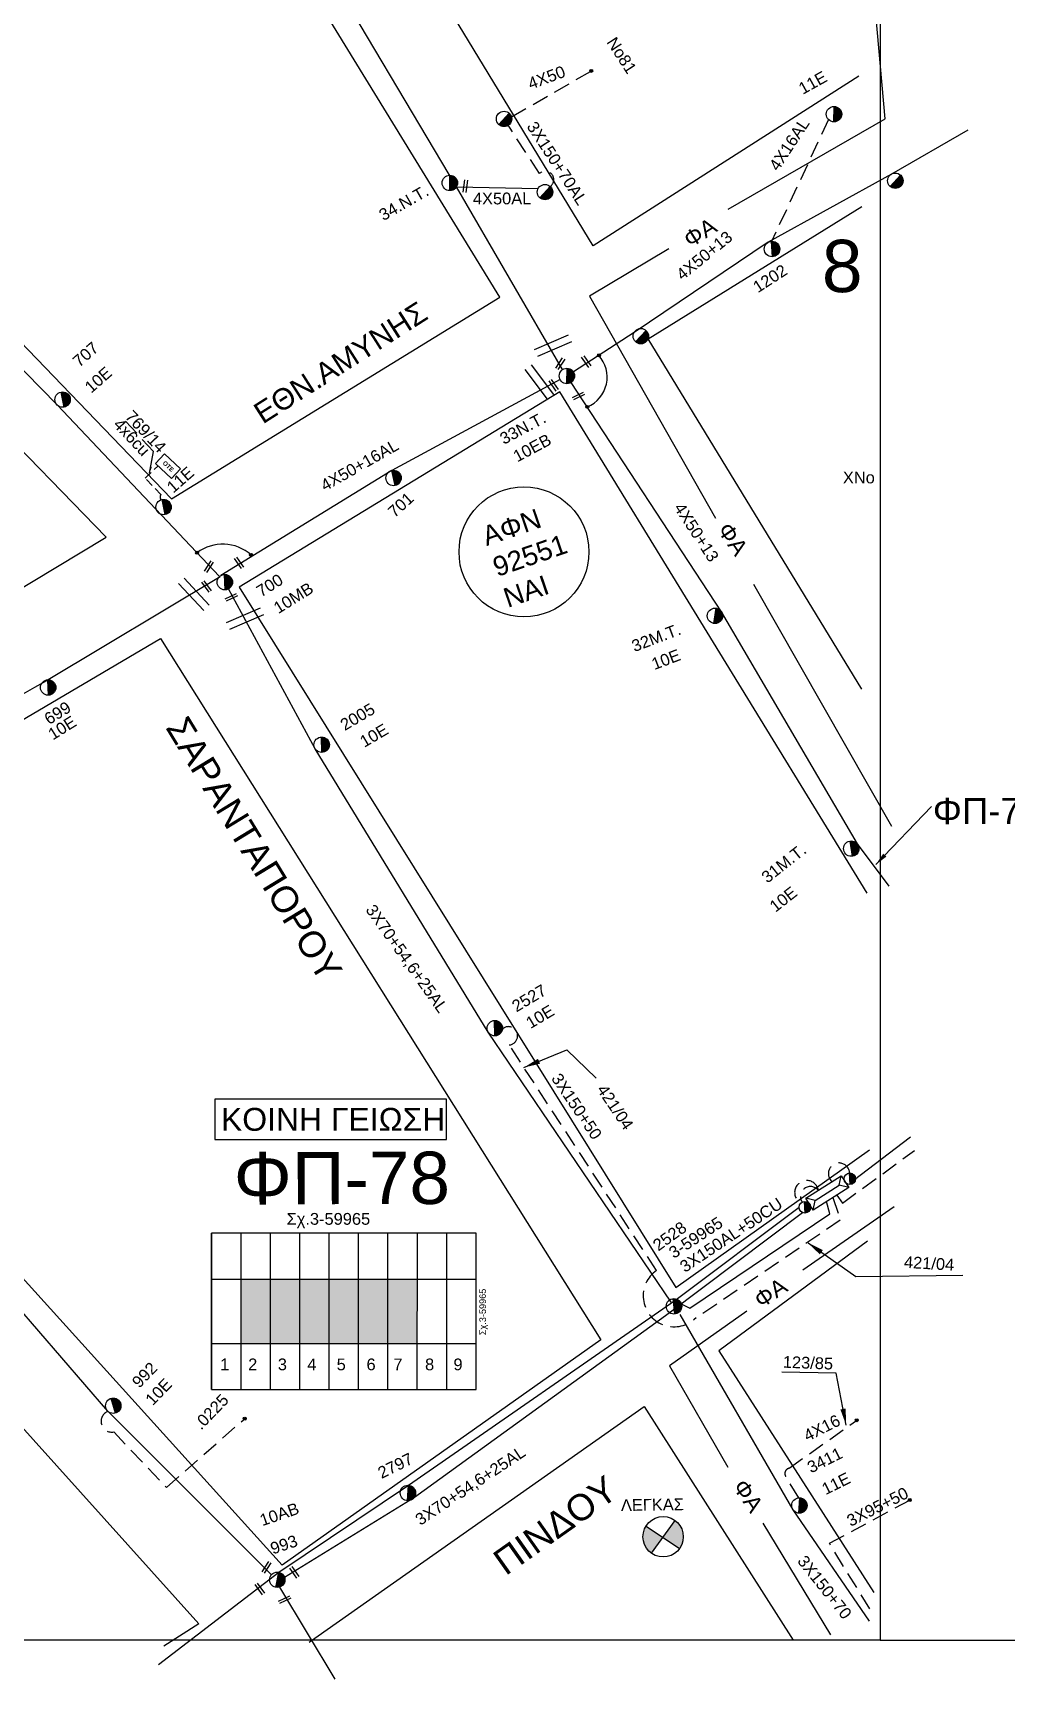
# Model space of a CAD drawing. Header units: millimetres. Extents: x 745 to 5694, y 762 to 3401.
# Drawn here: x 2944.1 to 3093.2, y 772.4 to 1024.3 of the extents above; entities that cross this region are included whole.
import ezdxf
from ezdxf.enums import TextEntityAlignment as Align

# ---------------------------------------------------------------- set-up
doc = ezdxf.new("R2010")
doc.units = ezdxf.units.MM
doc.linetypes.add('DASHED', pattern=[19.05, 12.7, -6.35])
for name, color, linetype in [('Pillar OTE', 7, 'Continuous'), ('Άγνωστα', 7, 'Continuous'), ('Ασφαλειοκιβώτια Χ.Τ 9 αναχωρήσεων', 7, 'Continuous'), ('Γυμνά εναέρια ΧΤ και ΦΟΠ (3Φ)   4x50+16AL', 7, 'Continuous'), ('Εναέρια παροχή ΧΤ 4x16', 7, 'SYN_LINE'), ('Επιγραφές - Σχήματα', 7, 'Continuous'), ('Καλώδια ΧΤ   3x150+50CU', 7, 'DASHED'), ('Καλώδια ΧΤ   3x150+70AL', 7, 'DASHED'), ('Καλώδια ΧΤ   3x150AL+50CU', 7, 'DASHED'), ('Μηχανική τομή', 7, 'Continuous'), ('Στύλος ΦΜ', 7, 'Continuous'), ('Στύλος ΦΜ @ 1', 7, 'Continuous'), ('Συνδέσεις', 7, 'Continuous'), ('Συνεστραμμένα ΧΤ   3x70+54.6+25 AL', 7, 'SYN_LINE'), ('Τομή', 7, 'Continuous'), ('Υποσταθμός εναέριος 2 στύλων', 7, 'Continuous'), ('Υποσταθμός πόλεως', 7, 'Continuous'), ('Υπόβαθρο ΔΕΗ', 7, 'Continuous'), ('Υπόγεια καλώδια Παροχών ΧΤ   .0225', 7, 'DASHED'), ('Υπόγεια καλώδια Παροχών ΧΤ   4x16AL', 7, 'DASHED'), ('Υπόγεια καλώδια Παροχών ΧΤ   4x50AL', 7, 'DASHED'), ('Υπόγεια καλώδια Παροχών ΧΤ   4x6', 7, 'DASHED')]:
    doc.layers.add(name, color=color, linetype=linetype)
doc.styles.add('arial', font='arial.ttf')
doc.styles.get("Standard").update_dxf_attribs({"font": 'arial.ttf'})
doc.linetypes.add('SYN_LINE', pattern='A,0.5,-0.0001,["/\\/\\/\\/",Standard,S=0.1,R=0,X=0,Y=-0.05],-0.25', length=0.7501)
doc.dimstyles.new('ISO-25', dxfattribs={"dimtxt": 2.5, "dimasz": 2.5, "dimexe": 1.25, "dimexo": 0.625, "dimtad": 1, "dimtxsty": 'Standard', "dimcen": 2.5, "dimadec": 0, "dimazin": 0, "dimtfac": 1, "dimtmove": 0, "dimatfit": 3, "dimfxl": 1, "dimarcsym": 0})

# ---------------------------------------------------------------- blocks, each defined once
blk = doc.blocks.new('ΥΠΑΡΧΩΝ ΤΣΙΜΕΝΤΕΝΙΟΣ ΣΤΥΛΟΣ')
at = {"layer": 'Στύλος ΦΜ'}
blk.add_hatch(color=256, dxfattribs=at).paths.add_polyline_path([(-1.29, -2.28, 0.574793), (2.62, 0, 0.268822), (1.3, 2.27)])
blk.add_line((-1.29, -2.28), (1.3, 2.27), dxfattribs=at)
blk.add_circle((0, 0), 2.62, dxfattribs=at)
at = {"layer": 'Στύλος ΦΜ', "flags": 4}
for tag, p in [('ΑΡΙΘΜΟΣ', (-4.68, 8.05)), ('ΤΥΠΟΣ', (-4.91, 3.03))]:
    blk.add_attdef(tag, p, '', height=4, dxfattribs=at)
blk = doc.blocks.new('ΑΣΦΑΛΕΙΟΚΙΒΩΤΙΟ ΥΠΟΣΤΑΘΜΟΥ 9 ΑΝΑΧΩΡΗΣΕΩΝ')
at = {"layer": 'Ασφαλειοκιβώτια Χ.Τ 9 αναχωρήσεων', "ltscale": 40}
for p, q in [((-23.8, 40.36), (24.02, 40.36)), ((-9.72, 40.36), (-9.72, -40.64)), ((9.94, 40.36), (9.94, -40.64)), ((-23.8, 31.36), (24.02, 31.36)), ((-23.8, 22.36), (24.02, 22.36)), ((-23.8, 13.36), (24.02, 13.36)), ((-23.8, 4.36), (24.02, 4.36)), ((-23.8, -4.64), (24.02, -4.64)), ((-23.8, -13.64), (24.02, -13.64)), ((-23.8, -22.64), (24.02, -22.64)), ((-23.8, -31.64), (24.02, -31.64))]:
    blk.add_line(p, q, dxfattribs=at)
at = {"layer": 'Ασφαλειοκιβώτια Χ.Τ 9 αναχωρήσεων'}
blk.add_lwpolyline([(-23.8, -40.64), (24.02, -40.64), (24.02, 40.36), (-23.8, 40.36)], close=True, dxfattribs=at)
for s, p in [('1', (-17.96, 37.74)), ('2', (-17.96, 29.17)), ('3', (-17.96, 20.09)), ('4', (-17.96, 11.07)), ('5', (-17.96, 2.06)), ('6', (-17.96, -7.08)), ('7', (-17.96, -15.32)), ('8', (-17.96, -25)), ('9', (-17.96, -33.7))]:
    blk.add_text(s, height=3.6, rotation=270, dxfattribs=at).set_placement(p)
at = {"layer": 'Ασφαλειοκιβώτια Χ.Τ 9 αναχωρήσεων', "ltscale": 40}
for tag, height, p in [('ΟΝΟΜΑ', 5, (-0.16, 44.31)), ('ΚΕΙΜΕΝΟ 1', 2, (17.06, 35.59)), ('ΚΕΙΜΕΝΟ 2', 2, (17.06, 26.88)), ('ΚΕΙΜΕΝΟ 3', 2, (17.06, 17.69)), ('ΚΕΙΜΕΝΟ 4', 2, (17.06, 8.71)), ('ΚΕΙΜΕΝΟ 5', 2, (17.06, -0.13)), ('ΚΕΙΜΕΝΟ 6', 2, (17.06, -9.05)), ('ΚΕΙΜΕΝΟ 7', 2, (17.06, -18.13)), ('ΚΕΙΜΕΝΟ 8', 2, (17.06, -26.85)), ('ΚΕΙΜΕΝΟ 9', 2, (17.06, -35.99)), ('ΣΧ', 2, (-0.1, -42.64))]:
    blk.add_attdef(tag, text='', height=height, dxfattribs=at).set_placement(p, align=Align.MIDDLE_CENTER)
blk = doc.blocks.new('ΥΠΟΣΤΑΘΜΟΣ ΕΝΑΕΡΙΟΣ ΕΠΙ 2 ΣΤΥΛΩΝ')
at = {"layer": 'Υποσταθμός εναέριος 2 στύλων', "linetype": 'Continuous'}
for points in [[(-11.97, -2.11, 0.574793), (-8.45, -0.07, 0.268822), (-9.64, 1.98)], [(9.68, -2.15, 0.574793), (13.19, -0.1, 0.268822), (12.01, 1.95)]]:
    blk.add_hatch(color=256, dxfattribs=at).paths.add_polyline_path(points)
for p, q in [((-11.97, -2.11), (-9.64, 1.98)), ((9.68, -2.15), (12.01, 1.95))]:
    blk.add_line(p, q, dxfattribs=at)
for centre in [(-10.81, -0.07), (10.84, -0.1)]:
    blk.add_circle(centre, 2.36, dxfattribs=at)
at = {"layer": 'Υποσταθμός πόλεως', "linetype": 'Continuous', "ltscale": 40}
blk.add_lwpolyline([(-8.57, 2.82), (8.57, 2.82), (8.57, -2.82), (-8.57, -2.82)], close=True, dxfattribs=at)
for points in [[(-5.75, 0), (-8.57, 2.82)], [(-8.57, -2.82), (-5.75, 0)], [(-5.75, 0), (5.75, 0)], [(5.75, 0), (8.57, 2.82)], [(8.57, -2.82), (5.75, 0)]]:
    blk.add_lwpolyline(points, dxfattribs=at)
at = {"layer": 'Υποσταθμός εναέριος 2 στύλων', "ltscale": 40, "flags": 1}
for tag, p in [('ΜΕΤΑΣΧΗΜΑΤΙΣΜΟΣ', (14.09, 2.51)), ('ΙΣΧΥΣ', (14.07, -0.28)), ('ΑΡΙΘΜΟΣ', (14.19, -3))]:
    blk.add_attdef(tag, p, '', height=1.8, dxfattribs=at)
blk = doc.blocks.new('_ΣΥΝΔΕΣΗ')
at = {"layer": 'Συνδέσεις', "linetype": 'SYN_LINE', "ltscale": 40}
blk.add_hatch(color=256, dxfattribs=at).paths.add_polyline_path([(0.5, -0.01, 1), (-0.5, -0.01, 1)])
at = {"layer": 'Συνδέσεις'}
blk.add_circle((0, -0.01), 0.5, dxfattribs=at)
blk = doc.blocks.new('ΜΗΧΑΝΙΚΗ ΤΟΜΗ')
at = {"layer": 'Μηχανική τομή', "ltscale": 40}
for p, q in [((-1.89, 0.78), (1.89, 0.78)), ((1.89, 0), (-1.89, 0))]:
    blk.add_line(p, q, dxfattribs=at)
blk = doc.blocks.new('ΤΟΜΗ')
at = {"layer": 'Τομή', "ltscale": 40}
for p, q in [((-5.68, 0), (5.68, 0)), ((5.68, -2.33), (-5.68, -2.33))]:
    blk.add_line(p, q, dxfattribs=at)
blk = doc.blocks.new('PILLAR ΟΤΕ')
at = {"layer": 'Pillar OTE', "ltscale": 40}
blk.add_lwpolyline([(-3.31, 2.02), (3.39, 2.02), (3.39, -1.99), (-3.31, -1.99)], close=True, dxfattribs=at)
at = {"layer": 'Pillar OTE', "insert": (-1.81, 0.71), "char_height": 1.3575, "width": 109.961, "attachment_point": 1}
blk.add_mtext('{\\fArial|b1|i0|c161|p34;OTE}', dxfattribs=at)

msp = doc.modelspace()

# ---------------------------------------------------------------- hatches: boundary and pattern name
at = {"layer": 'Άγνωστα', "ltscale": 0.2}
for color, points in [(2, [(2976.01, 833.56), (2976.01, 823.73), (2980.51, 823.73), (2980.51, 833.56)]), (85, [(2980.51, 833.56), (2980.51, 823.73), (2985.01, 823.73), (2985.01, 833.56)]), (62, [(2985.01, 833.56), (2985.01, 823.73), (2989.51, 823.73), (2989.51, 833.56)]), (1, [(2989.51, 833.56), (2989.51, 823.73), (2994.01, 823.73), (2994.01, 833.56)]), (6, [(2994.01, 833.56), (2994.01, 823.73), (2998.51, 823.73), (2998.51, 833.56)]), (5, [(2998.51, 833.56), (2998.51, 823.73), (3003.01, 823.73), (3003.01, 833.56)])]:
    msp.add_hatch(color=color, dxfattribs=at).paths.add_polyline_path(points)
at = {"layer": 'Επιγραφές - Σχήματα'}
h = msp.add_hatch(color=1, dxfattribs=at)
h.paths.add_polyline_path([(3042.47, 796.63), (3040.62, 794.03), (3043.15, 792.32, 0.158648), (3043.74, 794.13, 0.239646)])
h.paths.add_polyline_path([(3040.62, 794.03), (3038.04, 795.77, 0.140748), (3037.57, 794.13, 0.245453), (3038.89, 791.6)])

# ---------------------------------------------------------------- linework, layer by layer
at = {"layer": 'Άγνωστα', "color": 27}
msp.add_lwpolyline([(2880.78, 1037.72), (2900.01, 1016.33), (2921.22, 994.48), (2947.85, 967.34), (2972.72, 941.07)], dxfattribs=at)
at = {"layer": 'Άγνωστα', "color": 1, "linetype": 'DASHED', "ltscale": 0.2}
msp.add_lwpolyline([(3017.43, 1011.42), (3029.64, 1018.45)], dxfattribs=at)
at = {"layer": 'Άγνωστα', "color": 2}
for points in [[(3087.28, 1009.4), (3075.61, 1002.67), (3056.74, 992.23), (3036.2, 978.45), (3026.9, 972.42)], [(3075.24, 893.71), (3070.39, 900.17), (3049.6, 935.66), (3026.56, 970.79)]]:
    msp.add_lwpolyline(points, dxfattribs=at)
at = {"layer": 'Άγνωστα', "color": 5, "linetype": 'DASHED', "ltscale": 0.2}
msp.add_lwpolyline([(3066.64, 846.05), (3067.78, 842.56), (3045.38, 827.4, -1.053035), (3039.63, 834.88), (3017.08, 869.4, 1.383255), (3016.05, 871.85, -2.21953)], format="xyb", dxfattribs=at)
at = {"layer": 'Άγνωστα', "color": 85, "linetype": 'SYN_LINE', "ltscale": 20}
msp.add_lwpolyline([(3072.25, 781.19), (3060.54, 798.25), (3043.24, 828.14)], dxfattribs=at)
at = {"layer": 'Άγνωστα', "color": 85, "linetype": 'DASHED', "ltscale": 0.2}
for points in [[(3066.11, 793.13), (3066.11, 793.13), (3078.41, 799.73)], [(3072.28, 783.1), (3066.11, 793.13)]]:
    msp.add_lwpolyline(points, dxfattribs=at)
at = {"layer": 'Άγνωστα', "color": 6, "linetype": 'SYN_LINE', "ltscale": 15}
msp.add_lwpolyline([(2990.41, 772.35), (2981.94, 786.43)], dxfattribs=at)
at = {"layer": 'Γυμνά εναέρια ΧΤ και ΦΟΠ (3Φ)   4x50+16AL', "color": 1}
msp.add_lwpolyline([(3025.24, 972.74), (3008.99, 1000.71), (2987.51, 1036.87), (2965.26, 1071.65), (2950.65, 1093.32)], dxfattribs=at)
at = {"layer": 'Γυμνά εναέρια ΧΤ και ΦΟΠ (3Φ)   4x50+16AL', "color": 27}
msp.add_lwpolyline([(3024.87, 971.22), (2999.12, 957.31), (2972.92, 941.22)], dxfattribs=at)
at = {"layer": 'Γυμνά εναέρια ΧΤ και ΦΟΠ (3Φ)   4x50+16AL', "color": 1}
msp.add_lwpolyline([(2972.82, 941.01), (2946.23, 925.1, 0.026558), (2889.66, 890.12, 0.024984)], format="xyb", dxfattribs=at)
at = {"layer": 'Εναέρια παροχή ΧΤ 4x16', "color": 85, "linetype": 'DASHED', "ltscale": 0.2}
msp.add_lwpolyline([(3061.43, 800.09), (3059.41, 803.37, -0.508437), (3059.93, 804.62), (3070.26, 811.93)], format="xyb", dxfattribs=at)
at = {"layer": 'Επιγραφές - Σχήματα', "color": 1, "ltscale": 0.2}
msp.add_line((3069.73, 848.66), (3078.5, 855.34), dxfattribs=at)
at = {"layer": 'Επιγραφές - Σχήματα', "color": 85, "linetype": 'SYN_LINE', "ltscale": 15}
msp.add_line((3042.42, 830.27), (3061.46, 844.57), dxfattribs=at)
at = {"layer": 'Επιγραφές - Σχήματα'}
msp.add_lwpolyline([(780.39, 1891.51), (3073.89, 1891.51), (3073.89, 778.3), (780.39, 778.3)], close=True, dxfattribs=at)
at = {"layer": 'Επιγραφές - Σχήματα', "ltscale": 10}
msp.add_lwpolyline([(3073.89, 778.3), (3313.76, 778.3), (3313.76, 1891.51), (3073.89, 1891.51)], dxfattribs=at)
at = {"layer": 'Επιγραφές - Σχήματα', "color": 85, "ltscale": 0.2}
for points in [[(3050.63, 997.3), (3074.66, 1011.12), (3072.26, 1038.07)], [(3041.52, 991.25), (3029.36, 984), (3048.68, 950.02)], [(3054.5, 939.89), (3075.63, 902.88)], [(3076, 844.63), (3062.05, 834.92)], [(3053.45, 828.67), (3041.62, 820.3), (3050.55, 804.78)], [(3055.91, 796.19), (3066.29, 779.11)]]:
    msp.add_lwpolyline(points, dxfattribs=at)
at = {"layer": 'Επιγραφές - Σχήματα', "color": 190}
msp.add_lwpolyline([(2971.99, 854.93), (3007.5, 854.93), (3007.5, 861.11), (2971.99, 861.11)], close=True, dxfattribs=at)
at = {"layer": 'Επιγραφές - Σχήματα', "color": 2, "linetype": 'DASHED', "ltscale": 0.2}
msp.add_lwpolyline([(3067.23, 846.43), (3068.12, 845.2), (3079.13, 853.25)], dxfattribs=at)
at = {"layer": 'Επιγραφές - Σχήματα', "color": 1}
for points in [[(3038.89, 791.6), (3042.47, 796.63)], [(3038.04, 795.77), (3043.15, 792.32)]]:
    msp.add_lwpolyline(points, dxfattribs=at)
at = {"layer": 'Επιγραφές - Σχήματα'}
msp.add_circle((3019.34, 944.85), 9.95, dxfattribs=at)
at = {"layer": 'Επιγραφές - Σχήματα', "color": 1}
msp.add_circle((3040.65, 794.13), 3.09, dxfattribs=at)
at = {"layer": 'Επιγραφές - Σχήματα', "ltscale": 0.2}
for centre, radius, start, end in [((3027.13, 971.61), 4.95, 292.7424, 42.015), ((2973.21, 939.48), 6.55, 48.5472, 126.9444)]:
    msp.add_arc(centre, radius, start, end, dxfattribs=at)
at = {"layer": 'Καλώδια ΧΤ   3x150+50CU', "linetype": 'DASHED', "ltscale": 0.2}
msp.add_lwpolyline([(2962.62, 960.2), (2957.58, 965.66)], dxfattribs=at)
at = {"layer": 'Καλώδια ΧΤ   3x150+70AL', "color": 1, "ltscale": 0.2}
msp.add_lwpolyline([(3023.36, 1000.77, 1.079495), (3021.72, 1002.75), (3016.3, 1011.11)], format="xyb", dxfattribs=at)
at = {"layer": 'Συνεστραμμένα ΧΤ   3x70+54.6+25 AL', "color": 5, "ltscale": 20}
msp.add_lwpolyline([(3041.86, 830.05), (3013.86, 871.36), (2987.36, 914.73), (2974.09, 939.18)], dxfattribs=at)
at = {"layer": 'Συνεστραμμένα ΧΤ   3x70+54.6+25 AL', "color": 6, "ltscale": 20}
for points in [[(2980.66, 788.31), (2955.64, 813.33), (2930.93, 841.92), (2906.17, 868.35), (2889.51, 888.46)], [(2982.67, 787.93), (3002.57, 800.21), (3041.59, 828.41), (3061.97, 843.76)]]:
    msp.add_lwpolyline(points, dxfattribs=at)
at = {"layer": 'Συνεστραμμένα ΧΤ   3x70+54.6+25 AL', "color": 1, "linetype": 'DASHED', "ltscale": 0.2}
msp.add_lwpolyline([(3066.51, 848.48, -1.508055), (3069.2, 849.8)], format="xyb", dxfattribs=at)
at = {"layer": 'Συνεστραμμένα ΧΤ   3x70+54.6+25 AL', "color": 85, "linetype": 'DASHED', "ltscale": 0.2}
msp.add_lwpolyline([(3061.76, 845.22, -1.6054), (3064.41, 847.15)], format="xyb", dxfattribs=at)
at = {"layer": 'Συνεστραμμένα ΧΤ   3x70+54.6+25 AL', "color": 6, "linetype": 'DASHED', "ltscale": 0.2}
msp.add_lwpolyline([(3061.94, 845.35, -0.964939), (3064.41, 847.15)], format="xyb", dxfattribs=at)
at = {"layer": 'Συνεστραμμένα ΧΤ   3x70+54.6+25 AL', "color": 62, "ltscale": 20}
msp.add_lwpolyline([(2963.4, 774.58), (2981.78, 788.7), (3001.65, 802.01), (3042.42, 830.27), (3044.72, 829.13), (3066.16, 843.55), (3065.66, 845.44)], dxfattribs=at)
at = {"layer": 'Υπόβαθρο ΔΕΗ'}
msp.add_line((2969.55, 780.79), (2964.2, 777.39), dxfattribs=at)
msp.add_lwpolyline([(3070.6, 1017.67), (3029.91, 991.68), (2971.24, 1088.19), (3059.53, 1088.19, 0.099554), (3070.6, 1035.09, 4.795911)], format="xyb", dxfattribs=at)
for points in [[(2954.1, 1084.13), (2882.82, 1038.72), (2965.37, 952.98), (3015.64, 983.82), (2954.1, 1084.13)], [(3071.09, 923.84), (3038.38, 977.45), (3071.09, 997.69)], [(2918.04, 985.48), (2844.49, 943.25), (2880.51, 902.08), (2955.35, 947.12), (2918.04, 985.48)], [(3071.87, 892.64), (3024.81, 969.35), (2975.73, 939.46), (3042.59, 832.28), (3072.27, 853.33)], [(3031.09, 824.29), (2982.33, 789.8), (2892.1, 889.45), (2963.68, 931.6), (3031.09, 824.29)], [(2969.55, 780.79), (2878.89, 881.54), (2807.9, 839.78), (2886.79, 776.41)], [(3071.96, 839.37), (3049.16, 822.6), (3072.91, 785.59)], [(2986.47, 778), (3037.76, 814.06), (3060.56, 778.31)]]:
    msp.add_lwpolyline(points, dxfattribs=at)
at = {"layer": 'Υπόγεια καλώδια Παροχών ΧΤ   .0225', "color": 6, "ltscale": 0.2}
msp.add_lwpolyline([(2955.64, 813.33, 0.910043), (2956.54, 810.17), (2964.59, 801.67), (2976.58, 812.2)], format="xyb", dxfattribs=at)
at = {"layer": 'Υπόγεια καλώδια Παροχών ΧΤ   4x16AL', "ltscale": 0.2}
msp.add_lwpolyline([(3065.97, 1011.01), (3057.25, 992.37)], dxfattribs=at)
at = {"layer": 'Υπόγεια καλώδια Παροχών ΧΤ   4x50AL', "color": 1, "linetype": 'Continuous', "ltscale": 0.2}
msp.add_lwpolyline([(3008.99, 1000.71), (3021.52, 1000.47)], dxfattribs=at)
at = {"layer": 'Υπόγεια καλώδια Παροχών ΧΤ   4x6', "color": 27, "linetype": 'DASHED', "ltscale": 0.1}
msp.add_lwpolyline([(2963.78, 952.83, -0.364643), (2963.74, 953.63), (2961.35, 956.12), (2963.32, 958.02)], format="xyb", dxfattribs=at)

# ---------------------------------------------------------------- block references
at = {"layer": 'Pillar OTE', "xscale": 0.5, "yscale": 0.5, "zscale": 0.5, "rotation": 316.3635280615931}
msp.add_blockref('PILLAR ΟΤΕ', (2964.82, 957.98), dxfattribs=at)
at = {"layer": 'Ασφαλειοκιβώτια Χ.Τ 9 αναχωρήσεων'}
ref = msp.add_blockref('ΑΣΦΑΛΕΙΟΚΙΒΩΤΙΟ ΥΠΟΣΤΑΘΜΟΥ 9 ΑΝΑΧΩΡΗΣΕΩΝ', (2991.69, 828.59), dxfattribs=dict(at, xscale=0.4999999999999659, yscale=0.4999999999999659, zscale=0.4999999999999659, rotation=89.99254751023338))
ref.add_attrib('ΣΧ', 'Σχ.3-59965', dxfattribs={"ltscale": 40, "height": 1, "rotation": 89.9925}).set_placement((3013.01, 828.54), align=Align.MIDDLE_CENTER)
at = {"layer": 'Μηχανική τομή'}
for p, xscale, yscale, zscale, rotation in [((3010.17, 1000.86), 0.50000000000002, 0.50000000000002, 0.50000000000002, 261.9066513507817), ((3024.73, 973.77), 0.4999999999998968, 0.4999999999998968, 0.4999999999998968, 237.2021666133891), ((3029.03, 974.09), 0.4999999999997476, 0.4999999999997476, 0.4999999999997476, 125.3977414294509), ((3024.04, 970.46), 0.4999999999997476, 0.4999999999997476, 0.4999999999997476, 125.3977414294509), ((3027.6, 968.87), 0.4999999999998563, 0.4999999999998563, 0.4999999999998563, 205.2010926502718), ((2970.93, 942.7), 0.4999999999998968, 0.4999999999998968, 0.4999999999998968, 237.2021666133891), ((2975.86, 943.28), 0.4999999999997476, 0.4999999999997476, 0.4999999999997476, 125.3977414294509), ((2970.88, 939.66), 0.4999999999997476, 0.4999999999997476, 0.4999999999997476, 125.3977414294509), ((2974.44, 938.06), 0.4999999999998563, 0.4999999999998563, 0.4999999999998563, 205.2010926502718), ((2979.74, 789.57), 0.4999999999998968, 0.4999999999998968, 0.4999999999998968, 237.2021666133891), ((2984.33, 788.8), 0.4999999999997476, 0.4999999999997476, 0.4999999999997476, 125.3977414294509), ((2979.05, 786.26), 0.4999999999997476, 0.4999999999997476, 0.4999999999997476, 125.3977414294509), ((2982.61, 784.67), 0.4999999999998563, 0.4999999999998563, 0.4999999999998563, 205.2010926502718)]:
    msp.add_blockref('ΜΗΧΑΝΙΚΗ ΤΟΜΗ', p, dxfattribs=dict(at, xscale=xscale, yscale=yscale, zscale=zscale, rotation=rotation))
at = {"layer": 'Στύλος ΦΜ @ 1', "ltscale": 40}
ref = msp.add_blockref('ΥΠΑΡΧΩΝ ΤΣΙΜΕΝΤΕΝΙΟΣ ΣΤΥΛΟΣ', (3066.81, 1011.84), dxfattribs=dict(at, xscale=0.4499999999996286, yscale=0.4499999999996286, zscale=0.4499999999996286, rotation=29.05953623932442))
ref.add_attrib('ΤΥΠΟΣ', '11E', (3062.03, 1014.79), dxfattribs={"layer": 'Στύλος ΦΜ', "height": 1.8, "rotation": 29.0595, "flags": 4})
at = {"layer": 'Στύλος ΦΜ @ 1', "ltscale": 40, "xscale": 0.4499999999996779, "yscale": 0.4499999999996779, "zscale": 0.4499999999996779, "rotation": 346.8465568456768}
for p in [(3016.29, 1011.11), (3076.2, 1001.65), (3022.56, 999.91), (3037.23, 977.87)]:
    msp.add_blockref('ΥΠΑΡΧΩΝ ΤΣΙΜΕΝΤΕΝΙΟΣ ΣΤΥΛΟΣ', p, dxfattribs=at)
at = {"layer": 'Στύλος ΦΜ @ 1', "ltscale": 40}
ref = msp.add_blockref('ΥΠΑΡΧΩΝ ΤΣΙΜΕΝΤΕΝΙΟΣ ΣΤΥΛΟΣ', (3007.98, 1001.31), dxfattribs=dict(at, xscale=0.4499999999996878, yscale=0.4499999999996878, zscale=0.4499999999996878, rotation=29.69448146736274))
ref.add_attrib('ΤΥΠΟΣ', '34.N.T.', (2997.8, 995.45), dxfattribs={"layer": 'Στύλος ΦΜ', "height": 1.8, "rotation": 29.6945, "flags": 4})
ref = msp.add_blockref('ΥΠΑΡΧΩΝ ΤΣΙΜΕΝΤΕΝΙΟΣ ΣΤΥΛΟΣ', (3057.32, 991.2), dxfattribs=dict(at, xscale=0.449999999999588, yscale=0.449999999999588, zscale=0.449999999999588, rotation=32.85082376568982))
ref.add_attrib('ΤΥΠΟΣ', '1202', (3055.15, 984.42), dxfattribs={"layer": 'Στύλος ΦΜ', "height": 1.8, "rotation": 32.8508, "flags": 4})
ref = msp.add_blockref('ΥΠΑΡΧΩΝ ΤΣΙΜΕΝΤΕΝΙΟΣ ΣΤΥΛΟΣ', (2948.69, 968.16), dxfattribs=dict(at, xscale=0.4499999999996905, yscale=0.4499999999996905, zscale=0.4499999999996905, rotation=41.30496029981106))
ref.add_attrib('ΤΥΠΟΣ', '707', (2951.24, 973.02), dxfattribs={"layer": 'Στύλος ΦΜ', "height": 1.8, "rotation": 41.305, "flags": 4})
ref.add_attrib('ΑΡΙΘΜΟΣ', '10E', (2953.06, 969.04), dxfattribs={"layer": 'Στύλος ΦΜ', "height": 1.8, "rotation": 41.305, "flags": 4})
ref = msp.add_blockref('ΥΠΑΡΧΩΝ ΤΣΙΜΕΝΤΕΝΙΟΣ ΣΤΥΛΟΣ', (3025.91, 971.77), dxfattribs=dict(at, xscale=0.4499999999996057, yscale=0.4499999999996057, zscale=0.4499999999996057, rotation=28.13381894572803))
ref.add_attrib('ΤΥΠΟΣ', '33N.T.', (3016.26, 961.22), dxfattribs={"layer": 'Στύλος ΦΜ', "height": 1.8, "rotation": 28.1338, "flags": 4})
ref.add_attrib('ΑΡΙΘΜΟΣ', '10EB', (3018.3, 958.53), dxfattribs={"layer": 'Στύλος ΦΜ', "height": 1.8, "rotation": 28.1338, "flags": 4})
ref = msp.add_blockref('ΥΠΑΡΧΩΝ ΤΣΙΜΕΝΤΕΝΙΟΣ ΣΤΥΛΟΣ', (2964.15, 951.71), dxfattribs=dict(at, xscale=0.4499999999996905, yscale=0.4499999999996905, zscale=0.4499999999996905, rotation=41.30496029981105))
ref.add_attrib('ΑΡΙΘΜΟΣ', '11E', (2965.63, 953.75), dxfattribs={"layer": 'Στύλος ΦΜ', "height": 1.8, "rotation": 41.305, "flags": 4})
ref = msp.add_blockref('ΥΠΑΡΧΩΝ ΤΣΙΜΕΝΤΕΝΙΟΣ ΣΤΥΛΟΣ', (2999.37, 956.16), dxfattribs=dict(at, xscale=0.4500000000001247, yscale=0.4500000000001247, zscale=0.4500000000001247, rotation=42.23984055168179))
ref.add_attrib('ΤΥΠΟΣ', '701', (2999.52, 949.98), dxfattribs={"layer": 'Στύλος ΦΜ', "height": 1.8, "rotation": 42.2398, "flags": 4})
ref = msp.add_blockref('ΥΠΑΡΧΩΝ ΤΣΙΜΕΝΤΕΝΙΟΣ ΣΤΥΛΟΣ', (2973.53, 940.22), dxfattribs=dict(at, xscale=0.4499999999997475, yscale=0.4499999999997475, zscale=0.4499999999997475, rotation=31.9472165060956))
ref.add_attrib('ΤΥΠΟΣ', '700', (2979.09, 937.86), dxfattribs={"layer": 'Στύλος ΦΜ', "height": 1.8, "rotation": 31.9472, "flags": 4})
ref.add_attrib('ΑΡΙΘΜΟΣ', '10MB', (2981.72, 935.31), dxfattribs={"layer": 'Στύλος ΦΜ', "height": 1.8, "rotation": 31.9472, "flags": 4})
ref = msp.add_blockref('ΥΠΑΡΧΩΝ ΤΣΙΜΕΝΤΕΝΙΟΣ ΣΤΥΛΟΣ', (3048.59, 935.07), dxfattribs=dict(at, xscale=0.4499999999996273, yscale=0.4499999999996273, zscale=0.4499999999996273, rotation=20.73014863694419))
ref.add_attrib('ΤΥΠΟΣ', '32M.T.', (3036.25, 929.51), dxfattribs={"layer": 'Στύλος ΦΜ', "height": 1.8, "rotation": 20.7301, "flags": 4})
ref.add_attrib('ΑΡΙΘΜΟΣ', '10E', (3039.3, 926.76), dxfattribs={"layer": 'Στύλος ΦΜ', "height": 1.8, "rotation": 20.7301, "flags": 4})
ref = msp.add_blockref('ΥΠΑΡΧΩΝ ΤΣΙΜΕΝΤΕΝΙΟΣ ΣΤΥΛΟΣ', (2946.48, 924.1), dxfattribs=dict(at, xscale=0.4499999999996276, yscale=0.4499999999996276, zscale=0.4499999999996276, rotation=31.9834805934871))
ref.add_attrib('ΤΥΠΟΣ', '699', (2946.61, 918.33), dxfattribs={"layer": 'Στύλος ΦΜ', "height": 1.8, "rotation": 31.9835, "flags": 4})
ref.add_attrib('ΑΡΙΘΜΟΣ', '10Ε', (2947.2, 915.98), dxfattribs={"layer": 'Στύλος ΦΜ', "height": 1.8, "rotation": 31.9835, "flags": 4})
ref = msp.add_blockref('ΥΠΑΡΧΩΝ ΤΣΙΜΕΝΤΕΝΙΟΣ ΣΤΥΛΟΣ', (2988.36, 915.34), dxfattribs=dict(at, xscale=0.4499999999997488, yscale=0.4499999999997488, zscale=0.4499999999997488, rotation=30.32920704500391))
ref.add_attrib('ΤΥΠΟΣ', '2005', (2991.89, 917.43), dxfattribs={"layer": 'Στύλος ΦΜ', "height": 1.8, "rotation": 30.3292, "flags": 4})
ref.add_attrib('ΑΡΙΘΜΟΣ', '10E', (2994.89, 914.86), dxfattribs={"layer": 'Στύλος ΦΜ', "height": 1.8, "rotation": 30.3292, "flags": 4})
ref = msp.add_blockref('ΥΠΑΡΧΩΝ ΤΣΙΜΕΝΤΕΝΙΟΣ ΣΤΥΛΟΣ', (3069.46, 899.44), dxfattribs=dict(at, xscale=0.4499999999997493, yscale=0.4499999999997493, zscale=0.4499999999997493, rotation=38.20642560715885))
ref.add_attrib('ΤΥΠΟΣ', '31M.T.', (3056.61, 894.07), dxfattribs={"layer": 'Στύλος ΦΜ', "height": 1.8, "rotation": 38.2064, "flags": 4})
ref.add_attrib('ΑΡΙΘΜΟΣ', '10E', (3057.84, 889.61), dxfattribs={"layer": 'Στύλος ΦΜ', "height": 1.8, "rotation": 38.2064, "flags": 4})
ref = msp.add_blockref('ΥΠΑΡΧΩΝ ΤΣΙΜΕΝΤΕΝΙΟΣ ΣΤΥΛΟΣ', (3014.87, 871.96), dxfattribs=dict(at, xscale=0.449999999999704, yscale=0.449999999999704, zscale=0.449999999999704, rotation=30.80536825238695))
ref.add_attrib('ΤΥΠΟΣ', '2527', (3018.18, 874.36), dxfattribs={"layer": 'Στύλος ΦΜ', "height": 1.8, "rotation": 30.8054, "flags": 4})
ref.add_attrib('ΑΡΙΘΜΟΣ', '10E', (3020.33, 871.81), dxfattribs={"layer": 'Στύλος ΦΜ', "height": 1.8, "rotation": 30.8054, "flags": 4})
ref = msp.add_blockref('ΥΠΑΡΧΩΝ ΤΣΙΜΕΝΤΕΝΙΟΣ ΣΤΥΛΟΣ', (3042.31, 829.4), dxfattribs=dict(at, xscale=0.4499999999995807, yscale=0.4499999999995807, zscale=0.4499999999995807, rotation=35.9253082141998))
ref.add_attrib('ΤΥΠΟΣ', '2528', (3039.91, 837.77), dxfattribs={"layer": 'Στύλος ΦΜ', "height": 1.8, "rotation": 35.9253, "flags": 4})
ref = msp.add_blockref('ΥΠΑΡΧΩΝ ΤΣΙΜΕΝΤΕΝΙΟΣ ΣΤΥΛΟΣ', (2956.45, 814.18), dxfattribs=dict(at, xscale=0.4499999999994342, yscale=0.4499999999994342, zscale=0.4499999999994342, rotation=45.96066390490688))
ref.add_attrib('ΤΥΠΟΣ', '992', (2960.43, 816.77), dxfattribs={"layer": 'Στύλος ΦΜ', "height": 1.8, "rotation": 45.9607, "flags": 4})
ref.add_attrib('ΑΡΙΘΜΟΣ', '10E', (2962.48, 814.09), dxfattribs={"layer": 'Στύλος ΦΜ', "height": 1.8, "rotation": 45.9607, "flags": 4})
ref = msp.add_blockref('ΥΠΑΡΧΩΝ ΤΣΙΜΕΝΤΕΝΙΟΣ ΣΤΥΛΟΣ', (3001.57, 800.83), dxfattribs=dict(at, xscale=0.4499999999996565, yscale=0.4499999999996565, zscale=0.4499999999996565, rotation=26.16884762463051))
ref.add_attrib('ΤΥΠΟΣ', '2797', (2997.53, 802.97), dxfattribs={"layer": 'Στύλος ΦΜ', "height": 1.8, "rotation": 26.1688, "flags": 4})
ref = msp.add_blockref('ΥΠΑΡΧΩΝ ΤΣΙΜΕΝΤΕΝΙΟΣ ΣΤΥΛΟΣ', (3061.51, 798.91), dxfattribs=dict(at, xscale=0.4499999999996695, yscale=0.4499999999996695, zscale=0.4499999999996695, rotation=26.29391067357675))
ref.add_attrib('ΤΥΠΟΣ', '3411', (3063.29, 803.81), dxfattribs={"layer": 'Στύλος ΦΜ', "height": 1.8, "rotation": 26.2939, "flags": 4})
ref.add_attrib('ΑΡΙΘΜΟΣ', '11E', (3065.51, 800.48), dxfattribs={"layer": 'Στύλος ΦΜ', "height": 1.8, "rotation": 26.2939, "flags": 4})
ref = msp.add_blockref('ΥΠΑΡΧΩΝ ΤΣΙΜΕΝΤΕΝΙΟΣ ΣΤΥΛΟΣ', (2981.56, 787.55), dxfattribs=dict(at, xscale=0.4499999999996517, yscale=0.4499999999996517, zscale=0.4499999999996517, rotation=18.79456852763677))
ref.add_attrib('ΤΥΠΟΣ', '10AB', (2979.26, 795.74), dxfattribs={"layer": 'Στύλος ΦΜ', "height": 1.8, "rotation": 18.7946, "flags": 4})
ref.add_attrib('ΑΡΙΘΜΟΣ', '993', (2980.88, 791.41), dxfattribs={"layer": 'Στύλος ΦΜ', "height": 1.8, "rotation": 18.7946, "flags": 4})
at = {"layer": 'Συνδέσεις', "xscale": 0.4499999999998181, "yscale": 0.4499999999998181, "zscale": 0.4499999999998181}
for p in [(3029.64, 1018.46), (3030.81, 974.93), (3029.04, 967.05), (2969.28, 944.72), (2977.54, 944.39), (2976.58, 812.21), (3070.29, 811.96), (3078.41, 799.76)]:
    msp.add_blockref('_ΣΥΝΔΕΣΗ', p, dxfattribs=at)
at = {"layer": 'Τομή'}
for p, xscale, yscale, zscale, rotation in [((3023.55, 976.93), 0.5000000000001956, 0.5000000000001956, 0.5000000000001956, 23.34392263439178), ((3022.17, 971.21), 0.5000000000001997, 0.5000000000001997, 0.5000000000001997, 306.9165311450165), ((2968.37, 937.96), 0.5000000000002315, 0.5000000000002315, 0.5000000000002315, 132.9913712256768), ((2976.38, 935.15), 0.5000000000001956, 0.5000000000001956, 0.5000000000001956, 23.34392263439178)]:
    msp.add_blockref('ΤΟΜΗ', p, dxfattribs=dict(at, xscale=xscale, yscale=yscale, zscale=zscale, rotation=rotation))
at = {"layer": 'Υποσταθμός εναέριος 2 στύλων', "xscale": 0.376617239810999, "yscale": 0.376617239810999, "zscale": 0.376617239810999, "rotation": 32.36245704919261}
msp.add_blockref('ΥΠΟΣΤΑΘΜΟΣ ΕΝΑΕΡΙΟΣ ΕΠΙ 2 ΣΤΥΛΩΝ', (3065.77, 846.76), dxfattribs=at)

# ---------------------------------------------------------------- texts
at = {"layer": 'Άγνωστα', "char_height": 1.8, "width": 69.1904, "attachment_point": 1, "style": 'arial'}
for s, insert, rotation in [('4X50', (3019.73, 1017.26), 20.5487), ('4X50+13', (3042.45, 987.7), 39.2208), ('4X50+13', (3043.74, 952.59), 303.1661), ('3X150+50', (3024.93, 865.28), 304.0755), ('3X95+50', (3068.54, 797.24), 26.8454), ('3X150+70', (3062.51, 791.49), 308.3556)]:
    msp.add_mtext(s, dxfattribs=dict(at, insert=insert, rotation=rotation))
at = {"layer": 'Γυμνά εναέρια ΧΤ και ΦΟΠ (3Φ)   4x50+16AL', "insert": (2987.97, 955.64), "char_height": 1.8, "width": 69.1904, "attachment_point": 1, "rotation": 29.6876, "style": 'arial'}
msp.add_mtext('4X50+16AL', dxfattribs=at)
at = {"layer": 'Εναέρια παροχή ΧΤ 4x16', "insert": (3061.93, 810.27), "char_height": 1.8, "width": 69.1904, "attachment_point": 1, "rotation": 26.8454, "style": 'arial'}
msp.add_mtext('4X16', dxfattribs=at)
at = {"layer": 'Επιγραφές - Σχήματα', "width": 69.1904, "attachment_point": 1, "style": 'arial'}
for s, insert, char_height, rotation in [('Nο81', (3033.43, 1023.85), 1.8, 303.0224), ('8', (3064.95, 992.6), 8, 0.1115), ('{\\H1.083x;EΘN.AMYNHΣ}', (2977.59, 967.07), 3, 32.5454), ('ΣΑΡΑΝΤΑΠΟΡΟΥ', (2967.78, 920.07), 4, 301.3391), ('421/04', (3031.91, 863.57), 1.8, 304.0755), ('ΦΠ-78', (2974.87, 853), 8, 0.1115), ('3-59965', (3041.29, 838.14), 1.8, 33.4169), ('421/04', (3077.59, 837.09), 1.8, 356.707), ('123/85', (3059.02, 821.81), 1.8, 357.7391), ('ΠINΔOY', (3014.22, 791.35), 4, 35.2271)]:
    msp.add_mtext(s, dxfattribs=dict(at, insert=insert, char_height=char_height, rotation=rotation))
at = {"layer": 'Επιγραφές - Σχήματα', "color": 85, "ltscale": 0.2, "char_height": 2.5, "width": 69.1904, "attachment_point": 1, "style": 'arial'}
for insert, rotation in [((3043.47, 993.42), 31.994), ((3050.9, 949.64), 304.2851), ((3054.28, 831.08), 33.7206), ((3053.26, 803.21), 304.1214)]:
    msp.add_mtext('ΦΑ', dxfattribs=dict(at, insert=insert, rotation=rotation))
at = {"layer": 'Επιγραφές - Σχήματα', "char_height": 1.8, "attachment_point": 1}
for s, insert, width in [('XNo', (3068.17, 957.14), 17.1183), ('Σχ.3-59965', (2982.99, 843.68), 58.4218)]:
    msp.add_mtext(s, dxfattribs=dict(at, insert=insert, width=width))
at = {"layer": 'Επιγραφές - Σχήματα', "insert": (3012.62, 948.56), "char_height": 3, "width": 157.7424, "attachment_point": 1, "rotation": 18.9876}
msp.add_mtext('ΑΦΝ\\P92551\\PΝΑΙ', dxfattribs=at)
at = {"layer": 'Επιγραφές - Σχήματα', "ltscale": 0.2, "insert": (3081.94, 907.2), "char_height": 4, "width": 30.8102, "attachment_point": 1}
msp.add_mtext('ΦΠ-78/2η', dxfattribs=at)
at = {"layer": 'Επιγραφές - Σχήματα', "color": 190, "insert": (2972.94, 859.76), "char_height": 3.5, "width": 35.1311, "attachment_point": 1}
msp.add_mtext('KOINH ΓΕΙΩΣΗ', dxfattribs=at)
at = {"layer": 'Επιγραφές - Σχήματα', "color": 1, "insert": (3032.77, 799.85), "char_height": 1.8, "width": 19.229, "attachment_point": 1, "rotation": 0.8091, "style": 'arial'}
msp.add_mtext('  ΛΕΓΚΑΣ', dxfattribs=at)
at = {"layer": 'Καλώδια ΧΤ   3x150+70AL', "insert": (3021.19, 1010.95), "char_height": 1.8, "width": 69.1904, "attachment_point": 1, "rotation": 303.0224, "style": 'arial'}
msp.add_mtext('3X150+70AL', dxfattribs=at)
at = {"layer": 'Καλώδια ΧΤ   3x150AL+50CU', "insert": (3042.98, 835.99), "char_height": 1.8, "width": 69.1904, "attachment_point": 1, "rotation": 33.7852, "style": 'arial'}
msp.add_mtext('3X150AL+50CU', dxfattribs=at)
at = {"layer": 'Συνεστραμμένα ΧΤ   3x70+54.6+25 AL', "char_height": 1.8, "attachment_point": 1, "style": 'arial'}
for insert, width, rotation in [((2996.47, 891.12), 19.229, 305.392), ((3002.47, 797.28), 69.1904, 33.6835)]:
    msp.add_mtext('3X70+54,6+25AL', dxfattribs=dict(at, insert=insert, width=width, rotation=rotation))
at = {"layer": 'Υπόγεια καλώδια Παροχών ΧΤ   .0225', "insert": (2968.61, 811.63), "char_height": 1.8, "width": 69.1904, "attachment_point": 1, "rotation": 45.9817, "style": 'arial'}
msp.add_mtext('.0225', dxfattribs=at)
at = {"layer": 'Υπόγεια καλώδια Παροχών ΧΤ   4x16AL', "insert": (3056.74, 1003.99), "char_height": 1.8, "width": 69.1904, "attachment_point": 1, "rotation": 56.5686, "style": 'arial'}
msp.add_mtext('4X16AL', dxfattribs=at)
at = {"layer": 'Υπόγεια καλώδια Παροχών ΧΤ   4x50AL', "insert": (3011.51, 999.81), "char_height": 1.8, "width": 69.1904, "attachment_point": 1, "rotation": 0.3085, "style": 'arial'}
msp.add_mtext('4X50AL', dxfattribs=at)
at = {"layer": 'Υπόγεια καλώδια Παροχών ΧΤ   4x50AL', "color": 7, "ltscale": 0.2, "char_height": 1.8, "attachment_point": 1, "rotation": 313.152}
for s, insert in [('4x6cu', (2957.64, 965.47)), ('769/14', (2959.46, 966.69))]:
    msp.add_mtext_dynamic_manual_height_columns(s, width=1.8, gutter_width=12.5, heights=[0.118], dxfattribs=dict(at, insert=insert))

# ---------------------------------------------------------------- leaders
at = {"layer": 'Επιγραφές - Σχήματα', "ltscale": 40}
for points, override in [([(2962.02, 956.9), (2962.62, 960.2)], {"dimasz": 1, "dimtad": 0}), ([(3073.21, 897), (3081.72, 905.91)], {"dimasz": 2, "dimtad": 0})]:
    msp.add_leader(points, dimstyle='ISO-25', override=override, dxfattribs=at)
at = {"layer": 'Επιγραφές - Σχήματα', "ltscale": 0.2}
for points in [[(3019.33, 865.95), (3025.91, 868.66), (3030.4, 864.31)], [(3062.83, 839.12), (3070.16, 833.94), (3086.52, 834.19)], [(3068.66, 811.23), (3067.16, 819.19), (3058.83, 819.31)]]:
    msp.add_leader(points, dimstyle='ISO-25', override={"dimgap": 0.625, "dimtad": 0}, dxfattribs=at)

doc.saveas('drawing.dxf')
